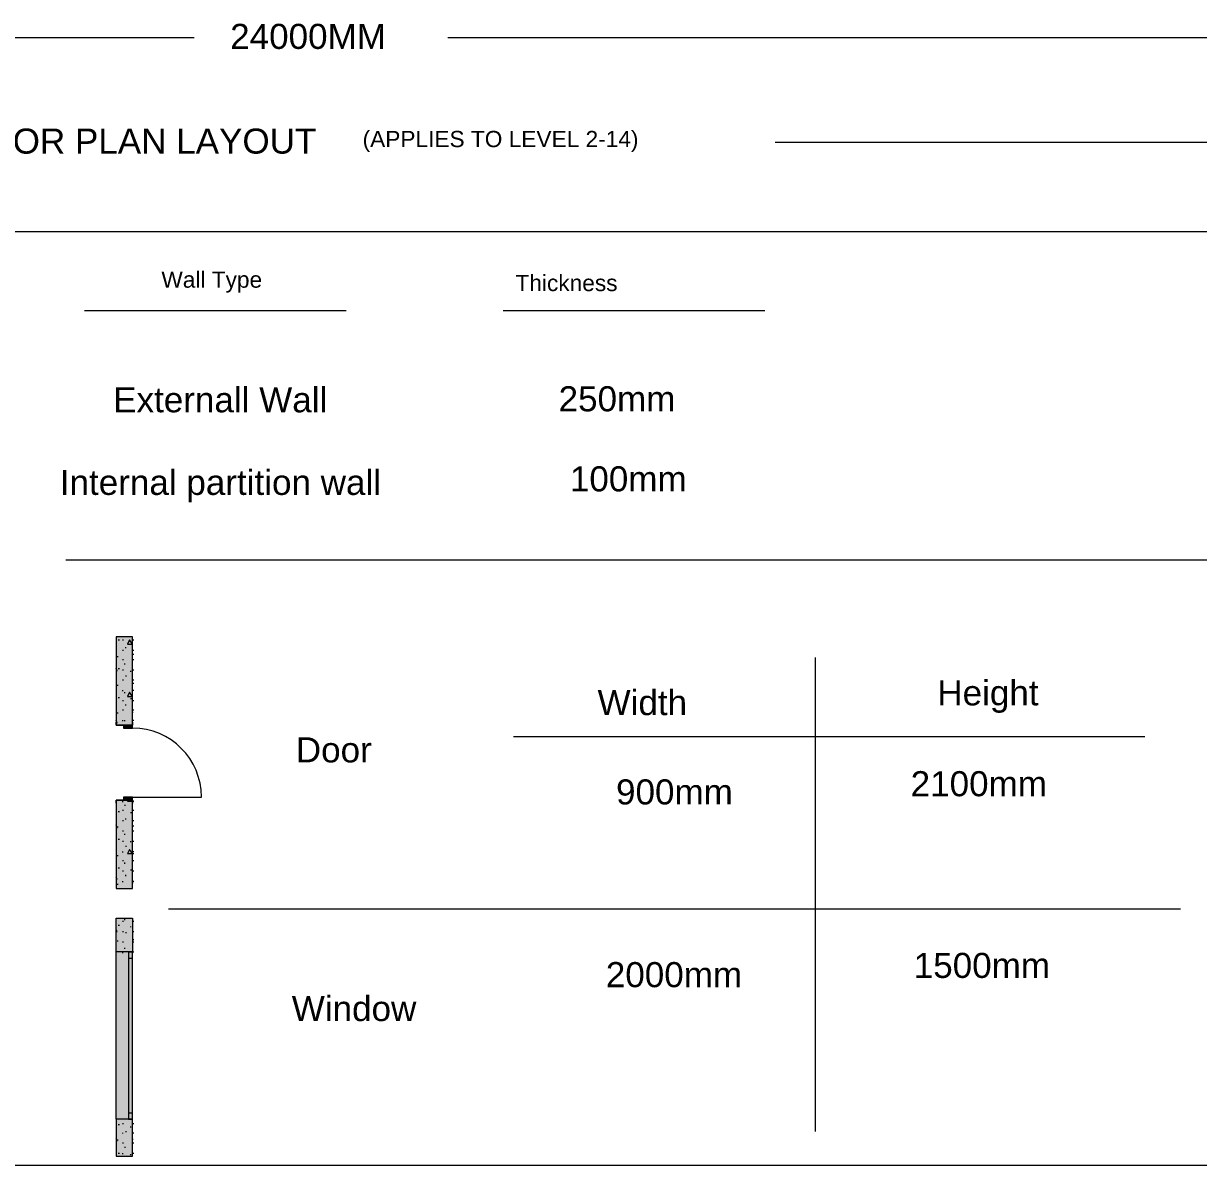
# Model space of a CAD drawing. Header units: inches. Extents: x 0.12 to 8.16, y 2.81 to 8.2.
# Drawn here: x 3.531 to 5.439, y 2.805 to 4.659 of the extents above; entities that cross this region are included whole.
import ezdxf

# ---------------------------------------------------------------- set-up
doc = ezdxf.new("R2010")
doc.units = ezdxf.units.IN
doc.header["$MEASUREMENT"] = 0
for name, color, linetype, true_color in [('PDF_Geometry', 7, 'Continuous', 0x029e21), ('PDF_Solid Fills', 7, 'Continuous', 0xffffff), ('PDF_Text', 7, 'Continuous', 0x5555ff)]:
    doc.layers.add(name, color=color, linetype=linetype, true_color=true_color)
doc.styles.add('PDF F2', font='arial.ttf')

msp = doc.modelspace()

# ---------------------------------------------------------------- linework, layer by layer
at = {"layer": 'PDF_Geometry', "color": 253, "lineweight": 9, "true_color": 0xaaaaaa}
for points in [[(2.2217, 4.6367), (3.8083, 4.6367)], [(4.22, 4.6367), (5.7783, 4.6367)]]:
    msp.add_lwpolyline(points, dxfattribs=at)
at = {"layer": 'PDF_Geometry', "color": 7, "lineweight": 13}
for points in [[(4.7517, 4.4667), (6.285, 4.4667)], [(3.63, 4.1933), (4.055, 4.1933)], [(4.31, 4.1933), (4.735, 4.1933)], [(3.6, 3.7883), (5.4867, 3.7883)], [(3.7083, 3.52), (3.7083, 3.6633), (3.6817, 3.6633), (3.6817, 3.52)], [(4.8167, 3.63), (4.8167, 2.86)], [(3.7083, 3.525), (3.7083, 3.52), (3.7083, 3.525), (3.7083, 3.52), (3.6933, 3.52), (3.6817, 3.52), (3.6933, 3.52), (3.7083, 3.52), (3.6933, 3.52), (3.6817, 3.52), (3.6817, 3.525), (3.6817, 3.52), (3.6817, 3.525)], [(4.3267, 3.5017), (5.3517, 3.5017)], [(3.7083, 3.3933), (3.7083, 3.3983), (3.7083, 3.3933), (3.7083, 3.3983), (3.6933, 3.3983), (3.6817, 3.3983), (3.6933, 3.3983), (3.7083, 3.3983), (3.6933, 3.3983), (3.6817, 3.3983), (3.6817, 3.3933), (3.6817, 3.3983), (3.6817, 3.3933)], [(3.6817, 3.3983), (3.6817, 3.255), (3.7083, 3.255), (3.7083, 3.3983)], [(3.7667, 3.2217), (5.41, 3.2217)], [(3.7017, 3.1517), (3.6817, 3.1517)], [(3.7017, 2.88), (3.6817, 2.88)]]:
    msp.add_lwpolyline(points, dxfattribs=at)
at = {"layer": 'PDF_Geometry', "color": 1, "lineweight": 13}
msp.add_lwpolyline([(8.1583, 2.805), (0.12, 2.805), (0.12, 4.3217), (3.5, 4.3217), (8.1583, 4.3217)], close=True, dxfattribs=at)
at = {"layer": 'PDF_Geometry', "color": 54, "lineweight": 13, "true_color": 0x9f9f00}
for points in [[(3.685, 3.6583), (3.6867, 3.6583)], [(3.6917, 3.6583), (3.6933, 3.6583)], [(3.6967, 3.6467), (3.6967, 3.645)], [(3.705, 3.655), (3.7067, 3.655)], [(3.7083, 3.6583), (3.71, 3.6583)], [(3.6833, 3.6317), (3.685, 3.6317)], [(3.6917, 3.6417), (3.6933, 3.6417)], [(3.6917, 3.6267), (3.6933, 3.6267)], [(3.7083, 3.6417), (3.71, 3.6417)], [(3.7083, 3.635), (3.71, 3.635)], [(3.7083, 3.6267), (3.71, 3.6267)], [(3.6817, 3.6083), (3.6833, 3.6083), (3.6817, 3.6117)], [(3.685, 3.6117), (3.6867, 3.6117)], [(3.6917, 3.61), (3.6933, 3.61)], [(3.695, 3.62), (3.695, 3.6183)], [(3.705, 3.6083), (3.705, 3.6067)], [(3.7083, 3.61), (3.71, 3.61)], [(3.6917, 3.5933), (3.6933, 3.5933)], [(3.6967, 3.6), (3.6983, 3.6)], [(3.7083, 3.5933), (3.71, 3.5933)], [(3.7083, 3.5883), (3.71, 3.5883)], [(3.6833, 3.585), (3.685, 3.585)], [(3.6917, 3.5767), (3.6917, 3.575)], [(3.695, 3.5733), (3.695, 3.5717)], [(3.7083, 3.5767), (3.71, 3.5767)], [(3.685, 3.565), (3.6867, 3.565)], [(3.6917, 3.56), (3.6933, 3.56)], [(3.6967, 3.5533), (3.6967, 3.5517)], [(3.705, 3.5633), (3.7067, 3.5633)], [(3.7083, 3.56), (3.71, 3.56)], [(3.6833, 3.54), (3.685, 3.54)], [(3.6917, 3.545), (3.6933, 3.545)], [(3.7083, 3.545), (3.71, 3.545)], [(3.7083, 3.5417), (3.7083, 3.54)], [(3.6817, 3.5233), (3.6833, 3.5233), (3.6817, 3.5283)], [(3.6917, 3.5283), (3.6917, 3.5267)], [(3.695, 3.5283), (3.695, 3.5267)], [(3.7083, 3.5283), (3.71, 3.5283)], [(3.6917, 3.3967), (3.6917, 3.395)], [(3.7, 3.3983), (3.7, 3.3967), (3.7083, 3.3967), (3.7067, 3.3983)], [(3.7083, 3.3967), (3.71, 3.3967)], [(3.685, 3.38), (3.6867, 3.38)], [(3.6917, 3.3817), (3.6933, 3.3817)], [(3.695, 3.39), (3.6967, 3.39)], [(3.705, 3.3783), (3.7067, 3.3783)], [(3.7083, 3.3817), (3.71, 3.3817)], [(3.6817, 3.3533), (3.6833, 3.3533), (3.6817, 3.3583)], [(3.6917, 3.365), (3.6933, 3.365)], [(3.6967, 3.3683), (3.6967, 3.3667)], [(3.7083, 3.365), (3.71, 3.365)], [(3.6833, 3.355), (3.685, 3.355)], [(3.6917, 3.3483), (3.6933, 3.3483)], [(3.695, 3.3433), (3.695, 3.3417)], [(3.7083, 3.3567), (3.71, 3.3567)], [(3.7083, 3.3483), (3.71, 3.3483)], [(3.685, 3.335), (3.6867, 3.335)], [(3.6917, 3.3317), (3.6933, 3.3317)], [(3.6967, 3.3233), (3.6983, 3.3233)], [(3.705, 3.3317), (3.705, 3.33)], [(3.7083, 3.3317), (3.71, 3.3317)], [(3.6833, 3.3083), (3.685, 3.3083)], [(3.6917, 3.315), (3.6917, 3.3133)], [(3.7083, 3.315), (3.71, 3.315)], [(3.7083, 3.3117), (3.71, 3.3117)], [(3.685, 3.2883), (3.6867, 3.2883)], [(3.6917, 3.3), (3.6933, 3.3)], [(3.6917, 3.2833), (3.6933, 3.2833)], [(3.695, 3.2967), (3.695, 3.295)], [(3.705, 3.285), (3.7067, 3.285)], [(3.7083, 3.3), (3.71, 3.3)], [(3.7083, 3.2833), (3.71, 3.2833)], [(3.6817, 3.27), (3.6833, 3.27), (3.6817, 3.2733)], [(3.6917, 3.2667), (3.6917, 3.265)], [(3.6967, 3.2767), (3.6967, 3.275)], [(3.7083, 3.2667), (3.71, 3.2667)], [(3.7083, 3.265), (3.7083, 3.2633)], [(3.6833, 3.2617), (3.685, 3.2617)], [(3.6817, 3.185), (3.6833, 3.185), (3.6817, 3.1883)], [(3.685, 3.195), (3.6867, 3.195)], [(3.6917, 3.2017), (3.6933, 3.2017)], [(3.695, 3.205), (3.695, 3.2033)], [(3.705, 3.1933), (3.705, 3.1917)], [(3.7083, 3.2017), (3.71, 3.2017)], [(3.6833, 3.17), (3.685, 3.17)], [(3.6917, 3.185), (3.6933, 3.185)], [(3.6917, 3.1683), (3.6933, 3.1683)], [(3.6967, 3.1833), (3.6983, 3.1833)], [(3.7083, 3.185), (3.71, 3.185)], [(3.7083, 3.1717), (3.71, 3.1717)], [(3.7083, 3.1683), (3.71, 3.1683)], [(3.6917, 3.1517), (3.6917, 3.15)], [(3.695, 3.1583), (3.695, 3.1567)], [(3.7083, 3.1517), (3.71, 3.1517)], [(3.685, 2.8717), (3.6867, 2.8717)], [(3.6917, 2.8733), (3.6933, 2.8733)], [(3.705, 2.8683), (3.705, 2.8667)], [(3.7083, 2.8733), (3.71, 2.8733)], [(3.6817, 2.845), (3.6833, 2.845), (3.6817, 2.8483)], [(3.6833, 2.8467), (3.685, 2.8467)], [(3.6917, 2.8583), (3.6917, 2.8567)], [(3.6967, 2.86), (3.6983, 2.86)], [(3.7083, 2.8583), (3.71, 2.8583)], [(3.7083, 2.8483), (3.7083, 2.8467)], [(3.685, 2.825), (3.6867, 2.825)], [(3.6917, 2.8417), (3.6933, 2.8417)], [(3.6917, 2.825), (3.6917, 2.8233)], [(3.695, 2.835), (3.6967, 2.835)], [(3.7083, 2.8417), (3.71, 2.8417)], [(3.7083, 2.825), (3.71, 2.825)], [(3.705, 2.8233), (3.705, 2.8217)]]:
    msp.add_lwpolyline(points, dxfattribs=at)
for points in [[(3.7033, 3.6583), (3.7, 3.6517), (3.7083, 3.6517)], [(3.7033, 3.5733), (3.7, 3.5667), (3.7083, 3.5667)], [(3.7033, 3.3183), (3.7, 3.3117), (3.7083, 3.3117)]]:
    msp.add_lwpolyline(points, close=True, dxfattribs=at)
at = {"layer": 'PDF_Geometry', "color": 30, "lineweight": 9, "true_color": 0xff6600}
for points in [[(3.6933, 3.52), (3.6933, 3.515), (3.7083, 3.515), (3.7083, 3.52)], [(3.7083, 3.3983), (3.7083, 3.4033), (3.6933, 3.4033), (3.6933, 3.3983)]]:
    msp.add_lwpolyline(points, close=True, dxfattribs=at)
at = {"layer": 'PDF_Geometry', "color": 30, "lineweight": 13, "true_color": 0xff6600}
msp.add_lwpolyline([(3.7083, 3.4033), (3.82, 3.4033, 0.41418), (3.7083, 3.515)], format="xyb", dxfattribs=at)
at = {"layer": 'PDF_Geometry', "color": 7, "lineweight": 13}
for points in [[(3.6817, 3.2067), (3.7083, 3.2067), (3.7083, 3.1517), (3.7017, 3.1517), (3.6817, 3.1517)], [(3.7017, 3.1517), (3.7083, 3.1517)], [(3.7083, 2.88), (3.7017, 2.88), (3.6817, 2.88), (3.6817, 2.82), (3.7083, 2.82)], [(3.7017, 2.88), (3.7083, 2.88)]]:
    msp.add_lwpolyline(points, close=True, dxfattribs=at)
at = {"layer": 'PDF_Geometry', "color": 30, "lineweight": 13, "true_color": 0xff6600}
for points in [[(3.6817, 2.88), (3.6817, 3.1517)], [(3.7083, 2.88), (3.7083, 3.1517)], [(3.7017, 3.1417), (3.7017, 2.89)], [(3.7083, 2.89), (3.7083, 3.1417)]]:
    msp.add_lwpolyline(points, dxfattribs=at)
at = {"layer": 'PDF_Geometry', "color": 30, "lineweight": 9, "true_color": 0xff6600}
for points in [[(3.7017, 3.1517), (3.7017, 3.1417), (3.7083, 3.1417), (3.7083, 3.1517)], [(3.7083, 2.88), (3.7083, 2.89), (3.7017, 2.89), (3.7017, 2.88)]]:
    msp.add_lwpolyline(points, dxfattribs=at)
at = {"layer": 'PDF_Solid Fills', "lineweight": 25, "transparency": 33554559}
for points in [[(3.6817, 3.6633), (3.7083, 3.6633), (3.6817, 3.52), (3.7083, 3.52)], [(3.6933, 3.52), (3.7083, 3.52), (3.6933, 3.515), (3.7083, 3.515)], [(3.6817, 3.3983), (3.7083, 3.3983), (3.6817, 3.255), (3.7083, 3.255)], [(3.6933, 3.4033), (3.7083, 3.4033), (3.6933, 3.3983), (3.7083, 3.3983)], [(3.6817, 3.2067), (3.7083, 3.2067), (3.6817, 3.1517), (3.7083, 3.1517)], [(3.6817, 3.1517), (3.7083, 3.1517), (3.6817, 2.88), (3.7083, 2.88)], [(3.7017, 3.1517), (3.7083, 3.1517), (3.7017, 2.88), (3.7083, 2.88)], [(3.6817, 2.88), (3.7083, 2.88), (3.6817, 2.82), (3.7083, 2.82)]]:
    msp.add_solid(points, dxfattribs=at)

# ---------------------------------------------------------------- texts
at = {"layer": 'PDF_Text', "insert": (3.8667, 4.638), "char_height": 0.04072, "attachment_point": 4, "style": 'PDF F2'}
msp.add_mtext('24000MM', dxfattribs=at)
at = {"layer": 'PDF_Text', "color": 7, "attachment_point": 4, "style": 'PDF F2'}
for s, insert, char_height in [('TYPICAL FLOOR PLAN LAYOUT', (3.15, 4.468), 0.040723), ('(APPLIES TO LEVEL 2-14)', (4.0817, 4.4677), 0.02635), ('Wall Type', (3.755, 4.2394), 0.02635), ('Thickness', (4.33, 4.2377), 0.02635), ('Externall Wall', (3.6767, 4.048), 0.040723), ('250mm', (4.4, 4.0496), 0.04072), ('Internal partition wall', (3.59, 3.908), 0.040723), ('100mm', (4.4183, 3.9196), 0.04072), ('Height', (5.015, 3.5663), 0.04072), ('Width', (4.4633, 3.5563), 0.04072), ('Door', (3.9733, 3.4796), 0.04072), ('2100mm', (4.9717, 3.4246), 0.04072), ('900mm', (4.4933, 3.4113), 0.04072), ('1500mm', (4.9767, 3.1296), 0.04072), ('2000mm', (4.4767, 3.1146), 0.04072), ('Window', (3.9667, 3.0596), 0.04072)]:
    msp.add_mtext(s, dxfattribs=dict(at, insert=insert, char_height=char_height))

doc.saveas('drawing.dxf')
